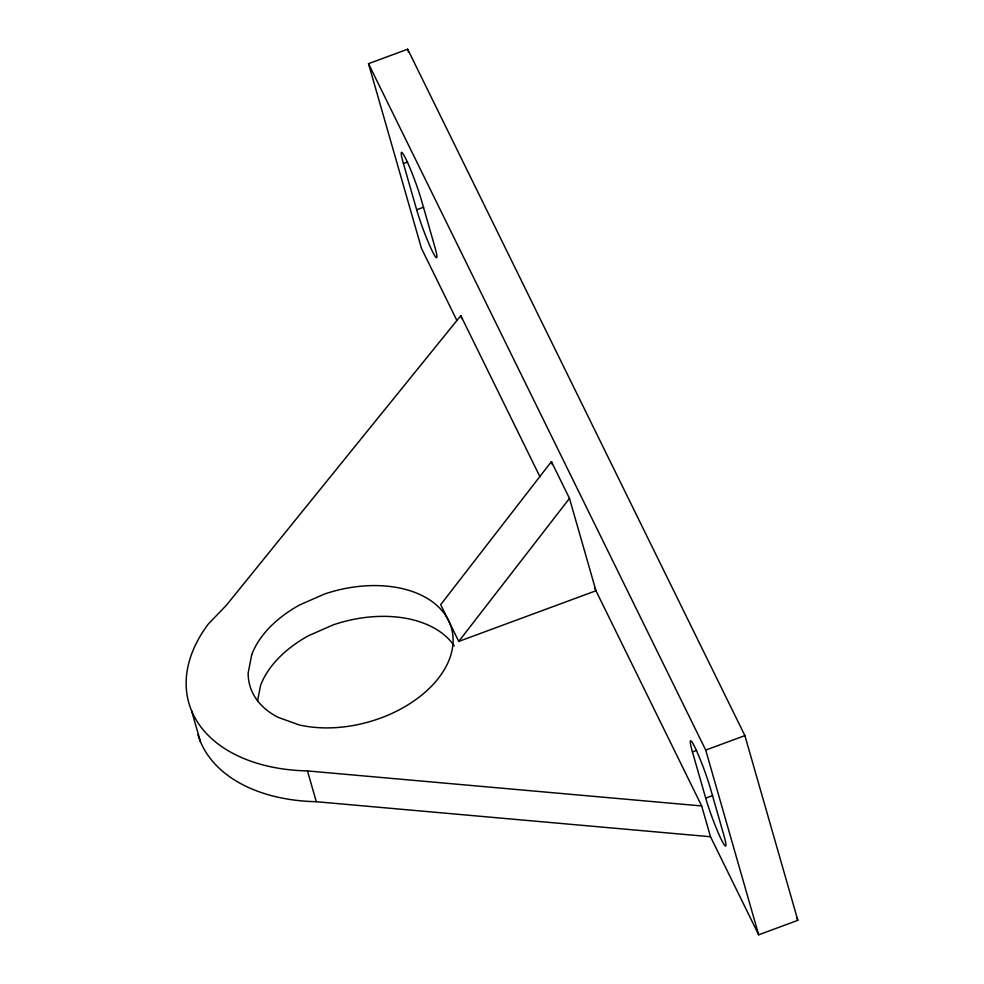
<?xml version="1.0" encoding="UTF-8"?>
<svg xmlns="http://www.w3.org/2000/svg" width="984" height="984" viewBox="0 0 984 984"><rect width="100%" height="100%" fill="white"/><g stroke="black" fill="none" stroke-linecap="round" stroke-linejoin="round"><path stroke-width="1.48" d="M257.562 700.866L260.575 685.368A104.821 67.662 -16 0 1 308.546 635.701L333.293 624.84A104.821 67.662 -16 0 1 454.276 645.934M551.409 461.631L440.684 604.656L458.741 641.433L595.96 590.757L569.478 498.396L551.409 461.631L552.258 464.559M458.741 641.433L569.478 498.396M539.97 476.797L460.819 315.655L226.209 605.48L208.485 623.831A168.264 108.609 -16 0 0 307.475 770.927L316.307 801.714L710.51 836.744L758.676 934.8L797.852 920.323L744.888 735.614L407.683 49.2L368.508 63.677L421.472 248.386L456.933 320.563M403.415 163.578A31.451 2.755 69.7 0 1 405.838 158.879A31.451 2.755 69.7 0 1 421.484 200.355L434.731 246.529A31.451 2.755 69.7 0 1 432.32 251.24A31.451 2.755 69.7 0 1 416.662 209.764L403.415 163.578L407.622 162.028M416.662 209.764L423.661 207.181M692.453 751.936A31.451 2.755 69.7 0 1 694.864 747.237A31.451 2.755 69.7 0 1 710.522 788.713L723.757 834.887A31.451 2.755 69.7 0 1 721.346 839.598A31.451 2.755 69.7 0 1 705.7 798.122L692.453 751.936L696.647 750.386M368.508 63.677L705.712 750.091L744.888 735.614M705.7 798.122L712.699 795.527M307.475 770.927L701.678 805.957L710.51 836.744M796.499 917.568L797.852 920.323M594.619 588.026L701.678 805.957M705.712 750.091L758.676 934.8M407.683 49.2L408.532 52.152M460.819 315.655L461.656 318.595M191.597 710.829L200.416 741.616M316.307 801.714A168.264 108.609 -16 0 1 197.919 734.581M251.744 654.581L248.153 673.068A104.821 67.662 -16 0 0 277.906 717.262L299.075 724.888A104.821 67.662 -16 0 0 452.185 649.6A104.821 67.662 -16 0 0 324.474 594.053L299.714 604.914A104.821 67.662 -16 0 0 251.744 654.581"/></g></svg>
